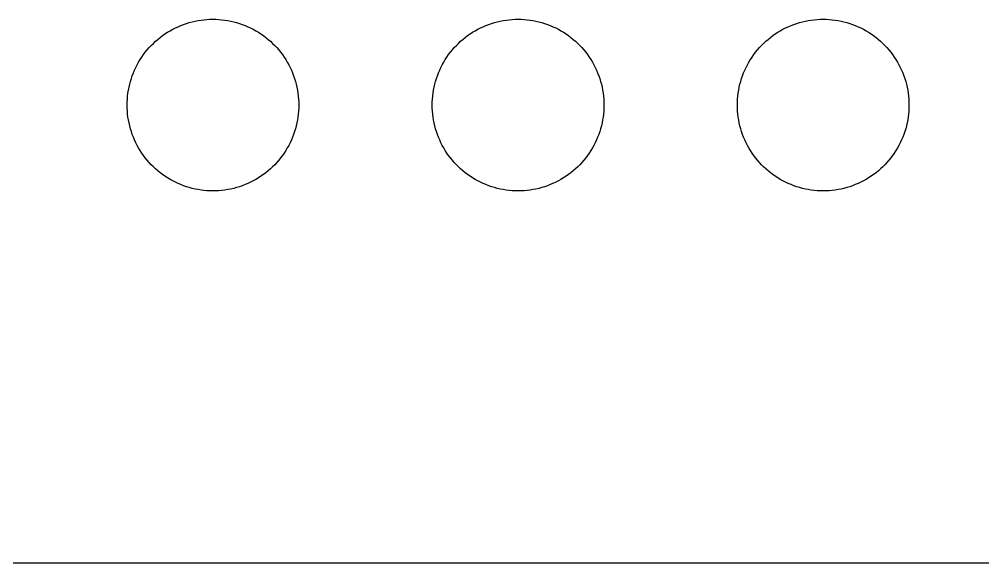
# Model space of a CAD drawing. Header units: metres. Extents: x 0 to 213, y 0 to 128.
# Drawn here: x 50.5 to 101, y 0 to 28.5 of the extents above; entities that cross this region are included whole.
import ezdxf

# ---------------------------------------------------------------- set-up
doc = ezdxf.new("R2010")
doc.units = ezdxf.units.M

msp = doc.modelspace()

# ---------------------------------------------------------------- linework, layer by layer
for p, q in [((59.2894, 28.2798), (59.4396, 28.3257)), ((59.4396, 28.3257), (59.5913, 28.3663)), ((59.5913, 28.3663), (59.7444, 28.4017)), ((59.7444, 28.4017), (59.8986, 28.4316)), ((59.8986, 28.4316), (60.0537, 28.4562)), ((60.0537, 28.4562), (60.2096, 28.4753)), ((60.2096, 28.4753), (60.3661, 28.489)), ((60.3661, 28.489), (60.5229, 28.4973)), ((60.5229, 28.4973), (60.68, 28.5)), ((60.68, 28.5), (60.837, 28.4973)), ((60.837, 28.4973), (60.9939, 28.489)), ((60.9939, 28.489), (61.1504, 28.4753)), ((61.1504, 28.4753), (61.3063, 28.4562)), ((61.3063, 28.4562), (61.4614, 28.4316)), ((61.4614, 28.4316), (61.6156, 28.4017)), ((61.6156, 28.4017), (61.7686, 28.3663)), ((61.7686, 28.3663), (61.9204, 28.3257)), ((61.9204, 28.3257), (62.0706, 28.2798)), ((75.2894, 28.2798), (75.4396, 28.3257)), ((75.4396, 28.3257), (75.5914, 28.3663)), ((75.5914, 28.3663), (75.7444, 28.4017)), ((75.7444, 28.4017), (75.8986, 28.4316)), ((75.8986, 28.4316), (76.0537, 28.4562)), ((76.0537, 28.4562), (76.2096, 28.4753)), ((76.2096, 28.4753), (76.3661, 28.489)), ((76.3661, 28.489), (76.5229, 28.4973)), ((76.5229, 28.4973), (76.68, 28.5)), ((76.68, 28.5), (76.837, 28.4973)), ((76.837, 28.4973), (76.9939, 28.489)), ((76.9939, 28.489), (77.1504, 28.4753)), ((77.1504, 28.4753), (77.3063, 28.4562)), ((77.3063, 28.4562), (77.4614, 28.4316)), ((77.4614, 28.4316), (77.6156, 28.4017)), ((77.6156, 28.4017), (77.7686, 28.3663)), ((77.7686, 28.3663), (77.9204, 28.3257)), ((77.9204, 28.3257), (78.0706, 28.2798)), ((91.2894, 28.2798), (91.4396, 28.3257)), ((91.4396, 28.3257), (91.5914, 28.3663)), ((91.5914, 28.3663), (91.7444, 28.4017)), ((91.7444, 28.4017), (91.8986, 28.4316)), ((91.8986, 28.4316), (92.0537, 28.4562)), ((92.0537, 28.4562), (92.2096, 28.4753)), ((92.2096, 28.4753), (92.3661, 28.489)), ((92.3661, 28.489), (92.5229, 28.4973)), ((92.5229, 28.4973), (92.68, 28.5)), ((92.68, 28.5), (92.837, 28.4973)), ((92.837, 28.4973), (92.9939, 28.489)), ((92.9939, 28.489), (93.1504, 28.4753)), ((93.1504, 28.4753), (93.3063, 28.4562)), ((93.3063, 28.4562), (93.4614, 28.4316)), ((93.4614, 28.4316), (93.6156, 28.4017)), ((93.6156, 28.4017), (93.7686, 28.3663)), ((93.7686, 28.3663), (93.9204, 28.3257)), ((93.9204, 28.3257), (94.0706, 28.2798)), ((58.1636, 27.7307), (58.2954, 27.8162)), ((58.2954, 27.8162), (58.43, 27.8971)), ((58.43, 27.8971), (58.5674, 27.9733)), ((58.5674, 27.9733), (58.7073, 28.0446)), ((58.7073, 28.0446), (58.8497, 28.1109)), ((58.8497, 28.1109), (58.9943, 28.1723)), ((58.9943, 28.1723), (59.1409, 28.2286)), ((59.1409, 28.2286), (59.2894, 28.2798)), ((62.0706, 28.2798), (62.2191, 28.2286)), ((62.2191, 28.2286), (62.3657, 28.1723)), ((62.3657, 28.1723), (62.5103, 28.1109)), ((62.5103, 28.1109), (62.6527, 28.0446)), ((62.6527, 28.0446), (62.7926, 27.9733)), ((62.7926, 27.9733), (62.93, 27.8971)), ((62.93, 27.8971), (63.0646, 27.8162)), ((63.0646, 27.8162), (63.1964, 27.7307)), ((74.1636, 27.7307), (74.2954, 27.8162)), ((74.2954, 27.8162), (74.43, 27.8971)), ((74.43, 27.8971), (74.5674, 27.9733)), ((74.5674, 27.9733), (74.7073, 28.0446)), ((74.7073, 28.0446), (74.8497, 28.1109)), ((74.8497, 28.1109), (74.9943, 28.1723)), ((74.9943, 28.1723), (75.1409, 28.2286)), ((75.1409, 28.2286), (75.2894, 28.2798)), ((78.0706, 28.2798), (78.2191, 28.2286)), ((78.2191, 28.2286), (78.3657, 28.1723)), ((78.3657, 28.1723), (78.5103, 28.1109)), ((78.5103, 28.1109), (78.6527, 28.0446)), ((78.6527, 28.0446), (78.7926, 27.9733)), ((78.7926, 27.9733), (78.93, 27.8971)), ((78.93, 27.8971), (79.0646, 27.8162)), ((79.0646, 27.8162), (79.1964, 27.7307)), ((90.1636, 27.7307), (90.2954, 27.8162)), ((90.2954, 27.8162), (90.43, 27.8971)), ((90.43, 27.8971), (90.5674, 27.9733)), ((90.5674, 27.9733), (90.7073, 28.0446)), ((90.7073, 28.0446), (90.8497, 28.1109)), ((90.8497, 28.1109), (90.9943, 28.1723)), ((90.9943, 28.1723), (91.1409, 28.2286)), ((91.1409, 28.2286), (91.2894, 28.2798)), ((94.0706, 28.2798), (94.2191, 28.2286)), ((94.2191, 28.2286), (94.3657, 28.1723)), ((94.3657, 28.1723), (94.5103, 28.1109)), ((94.5103, 28.1109), (94.6527, 28.0446)), ((94.6527, 28.0446), (94.7926, 27.9733)), ((94.7926, 27.9733), (94.93, 27.8971)), ((94.93, 27.8971), (95.0646, 27.8162)), ((95.0646, 27.8162), (95.1964, 27.7307)), ((57.554, 27.237), (57.6689, 27.3441)), ((57.6689, 27.3441), (57.7874, 27.4472)), ((57.7874, 27.4472), (57.9095, 27.546)), ((57.9095, 27.546), (58.035, 27.6406)), ((58.035, 27.6406), (58.1636, 27.7307)), ((63.1964, 27.7307), (63.325, 27.6406)), ((63.325, 27.6406), (63.4505, 27.546)), ((63.4505, 27.546), (63.5725, 27.4472)), ((63.5725, 27.4472), (63.6911, 27.3441)), ((63.6911, 27.3441), (63.806, 27.237)), ((73.554, 27.237), (73.6689, 27.3441)), ((73.6689, 27.3441), (73.7874, 27.4472)), ((73.7874, 27.4472), (73.9095, 27.546)), ((73.9095, 27.546), (74.035, 27.6406)), ((74.035, 27.6406), (74.1636, 27.7307)), ((79.1964, 27.7307), (79.325, 27.6406)), ((79.325, 27.6406), (79.4505, 27.546)), ((79.4505, 27.546), (79.5725, 27.4472)), ((79.5725, 27.4472), (79.6911, 27.3441)), ((79.6911, 27.3441), (79.806, 27.237)), ((89.554, 27.237), (89.6689, 27.3441)), ((89.6689, 27.3441), (89.7874, 27.4472)), ((89.7874, 27.4472), (89.9095, 27.546)), ((89.9095, 27.546), (90.035, 27.6406)), ((90.035, 27.6406), (90.1636, 27.7307)), ((95.1964, 27.7307), (95.325, 27.6406)), ((95.325, 27.6406), (95.4505, 27.546)), ((95.4505, 27.546), (95.5725, 27.4472)), ((95.5725, 27.4472), (95.6911, 27.3441)), ((95.6911, 27.3441), (95.806, 27.237)), ((57.1339, 26.7705), (57.2328, 26.8925)), ((57.2328, 26.8925), (57.3358, 27.0111)), ((57.3358, 27.0111), (57.443, 27.126)), ((57.443, 27.126), (57.554, 27.237)), ((63.806, 27.237), (63.917, 27.126)), ((63.917, 27.126), (64.0242, 27.0111)), ((64.0242, 27.0111), (64.1272, 26.8925)), ((64.1272, 26.8925), (64.226, 26.7705)), ((73.1339, 26.7705), (73.2328, 26.8925)), ((73.2328, 26.8925), (73.3358, 27.0111)), ((73.3358, 27.0111), (73.443, 27.126)), ((73.443, 27.126), (73.554, 27.237)), ((79.806, 27.237), (79.917, 27.126)), ((79.917, 27.126), (80.0242, 27.0111)), ((80.0242, 27.0111), (80.1272, 26.8925)), ((80.1272, 26.8925), (80.226, 26.7705)), ((89.1339, 26.7705), (89.2328, 26.8925)), ((89.2328, 26.8925), (89.3358, 27.0111)), ((89.3358, 27.0111), (89.443, 27.126)), ((89.443, 27.126), (89.554, 27.237)), ((95.806, 27.237), (95.917, 27.126)), ((95.917, 27.126), (96.0242, 27.0111)), ((96.0242, 27.0111), (96.1272, 26.8925)), ((96.1272, 26.8925), (96.226, 26.7705)), ((56.7829, 26.25), (56.8638, 26.3846)), ((56.8638, 26.3846), (56.9493, 26.5164)), ((56.9493, 26.5164), (57.0394, 26.645)), ((57.0394, 26.645), (57.1339, 26.7705)), ((64.226, 26.7705), (64.3206, 26.645)), ((64.3206, 26.645), (64.4107, 26.5164)), ((64.4107, 26.5164), (64.4962, 26.3846)), ((64.4962, 26.3846), (64.5771, 26.25)), ((72.7829, 26.25), (72.8638, 26.3846)), ((72.8638, 26.3846), (72.9493, 26.5164)), ((72.9493, 26.5164), (73.0394, 26.645)), ((73.0394, 26.645), (73.1339, 26.7705)), ((80.226, 26.7705), (80.3206, 26.645)), ((80.3206, 26.645), (80.4107, 26.5164)), ((80.4107, 26.5164), (80.4962, 26.3846)), ((80.4962, 26.3846), (80.5771, 26.25)), ((88.7829, 26.25), (88.8638, 26.3846)), ((88.8638, 26.3846), (88.9493, 26.5164)), ((88.9493, 26.5164), (89.0394, 26.645)), ((89.0394, 26.645), (89.1339, 26.7705)), ((96.226, 26.7705), (96.3206, 26.645)), ((96.3206, 26.645), (96.4107, 26.5164)), ((96.4107, 26.5164), (96.4962, 26.3846)), ((96.4962, 26.3846), (96.5771, 26.25)), ((56.5077, 25.6857), (56.569, 25.8303)), ((56.569, 25.8303), (56.6354, 25.9727)), ((56.6354, 25.9727), (56.7067, 26.1126)), ((56.7067, 26.1126), (56.7829, 26.25)), ((64.5771, 26.25), (64.6533, 26.1126)), ((64.6533, 26.1126), (64.7246, 25.9727)), ((64.7246, 25.9727), (64.791, 25.8303)), ((64.791, 25.8303), (64.8523, 25.6857)), ((72.5077, 25.6857), (72.569, 25.8303)), ((72.569, 25.8303), (72.6354, 25.9727)), ((72.6354, 25.9727), (72.7067, 26.1126)), ((72.7067, 26.1126), (72.7829, 26.25)), ((80.5771, 26.25), (80.6533, 26.1126)), ((80.6533, 26.1126), (80.7246, 25.9727)), ((80.7246, 25.9727), (80.791, 25.8303)), ((80.791, 25.8303), (80.8523, 25.6857)), ((88.5077, 25.6857), (88.569, 25.8303)), ((88.569, 25.8303), (88.6354, 25.9727)), ((88.6354, 25.9727), (88.7067, 26.1126)), ((88.7067, 26.1126), (88.7829, 26.25)), ((96.5771, 26.25), (96.6533, 26.1126)), ((96.6533, 26.1126), (96.7246, 25.9727)), ((96.7246, 25.9727), (96.791, 25.8303)), ((96.791, 25.8303), (96.8523, 25.6857)), ((56.3543, 25.2404), (56.4002, 25.3906)), ((56.4002, 25.3906), (56.4514, 25.5391)), ((56.4514, 25.5391), (56.5077, 25.6857)), ((64.8523, 25.6857), (64.9086, 25.5391)), ((64.9086, 25.5391), (64.9597, 25.3906)), ((64.9597, 25.3906), (65.0057, 25.2404)), ((72.3543, 25.2404), (72.4002, 25.3906)), ((72.4002, 25.3906), (72.4514, 25.5391)), ((72.4514, 25.5391), (72.5077, 25.6857)), ((80.8523, 25.6857), (80.9086, 25.5391)), ((80.9086, 25.5391), (80.9597, 25.3906)), ((80.9597, 25.3906), (81.0057, 25.2404)), ((88.3543, 25.2404), (88.4002, 25.3906)), ((88.4002, 25.3906), (88.4514, 25.5391)), ((88.4514, 25.5391), (88.5077, 25.6857)), ((96.8523, 25.6857), (96.9086, 25.5391)), ((96.9086, 25.5391), (96.9597, 25.3906)), ((96.9597, 25.3906), (97.0057, 25.2404)), ((56.2238, 24.6263), (56.2484, 24.7814)), ((56.2484, 24.7814), (56.2783, 24.9356)), ((56.2783, 24.9356), (56.3137, 25.0886)), ((56.3137, 25.0886), (56.3543, 25.2404)), ((65.0057, 25.2404), (65.0463, 25.0886)), ((65.0463, 25.0886), (65.0817, 24.9356)), ((65.0817, 24.9356), (65.1116, 24.7814)), ((65.1116, 24.7814), (65.1362, 24.6263)), ((72.2238, 24.6263), (72.2484, 24.7814)), ((72.2484, 24.7814), (72.2783, 24.9356)), ((72.2783, 24.9356), (72.3137, 25.0886)), ((72.3137, 25.0886), (72.3543, 25.2404)), ((81.0057, 25.2404), (81.0463, 25.0886)), ((81.0463, 25.0886), (81.0817, 24.9356)), ((81.0817, 24.9356), (81.1116, 24.7814)), ((81.1116, 24.7814), (81.1362, 24.6263)), ((88.2238, 24.6263), (88.2484, 24.7814)), ((88.2484, 24.7814), (88.2783, 24.9356)), ((88.2783, 24.9356), (88.3137, 25.0886)), ((88.3137, 25.0886), (88.3543, 25.2404)), ((97.0057, 25.2404), (97.0463, 25.0886)), ((97.0463, 25.0886), (97.0817, 24.9356)), ((97.0817, 24.9356), (97.1116, 24.7814)), ((97.1116, 24.7814), (97.1362, 24.6263)), ((56.1827, 24.157), (56.191, 24.3139)), ((56.191, 24.3139), (56.2047, 24.4704)), ((56.2047, 24.4704), (56.2238, 24.6263)), ((65.1362, 24.6263), (65.1553, 24.4704)), ((65.1553, 24.4704), (65.169, 24.3139)), ((65.169, 24.3139), (65.1773, 24.157)), ((72.1827, 24.157), (72.191, 24.3139)), ((72.191, 24.3139), (72.2047, 24.4704)), ((72.2047, 24.4704), (72.2238, 24.6263)), ((81.1362, 24.6263), (81.1553, 24.4704)), ((81.1553, 24.4704), (81.169, 24.3139)), ((81.169, 24.3139), (81.1773, 24.157)), ((88.1827, 24.157), (88.191, 24.3139)), ((88.191, 24.3139), (88.2047, 24.4704)), ((88.2047, 24.4704), (88.2238, 24.6263)), ((97.1362, 24.6263), (97.1553, 24.4704)), ((97.1553, 24.4704), (97.169, 24.3139)), ((97.169, 24.3139), (97.1773, 24.157)), ((56.18, 24), (56.1827, 24.157)), ((56.1827, 23.8429), (56.18, 24)), ((56.191, 23.6861), (56.1827, 23.8429)), ((65.1773, 23.8429), (65.169, 23.6861)), ((65.1773, 24.157), (65.18, 24)), ((65.18, 24), (65.1773, 23.8429)), ((72.18, 24), (72.1827, 24.157)), ((72.1827, 23.8429), (72.18, 24)), ((72.191, 23.6861), (72.1827, 23.8429)), ((81.1773, 23.8429), (81.169, 23.6861)), ((81.1773, 24.157), (81.18, 24)), ((81.18, 24), (81.1773, 23.8429)), ((88.18, 24), (88.1827, 24.157)), ((88.1827, 23.8429), (88.18, 24)), ((88.191, 23.6861), (88.1827, 23.8429)), ((97.1773, 23.8429), (97.169, 23.6861)), ((97.1773, 24.157), (97.18, 24)), ((97.18, 24), (97.1773, 23.8429)), ((56.2047, 23.5296), (56.191, 23.6861)), ((56.2238, 23.3737), (56.2047, 23.5296)), ((56.2484, 23.2186), (56.2238, 23.3737)), ((65.1362, 23.3737), (65.1116, 23.2186)), ((65.1553, 23.5296), (65.1362, 23.3737)), ((65.169, 23.6861), (65.1553, 23.5296)), ((72.2047, 23.5296), (72.191, 23.6861)), ((72.2238, 23.3737), (72.2047, 23.5296)), ((72.2484, 23.2186), (72.2238, 23.3737)), ((81.1362, 23.3737), (81.1116, 23.2186)), ((81.1553, 23.5296), (81.1362, 23.3737)), ((81.169, 23.6861), (81.1553, 23.5296)), ((88.2047, 23.5296), (88.191, 23.6861)), ((88.2238, 23.3737), (88.2047, 23.5296)), ((88.2484, 23.2186), (88.2238, 23.3737)), ((97.1362, 23.3737), (97.1116, 23.2186)), ((97.1553, 23.5296), (97.1362, 23.3737)), ((97.169, 23.6861), (97.1553, 23.5296)), ((56.2783, 23.0644), (56.2484, 23.2186)), ((56.3137, 22.9113), (56.2783, 23.0644)), ((56.3543, 22.7596), (56.3137, 22.9113)), ((56.4002, 22.6094), (56.3543, 22.7596)), ((65.0057, 22.7596), (64.9597, 22.6094)), ((65.0463, 22.9113), (65.0057, 22.7596)), ((65.0817, 23.0644), (65.0463, 22.9113)), ((65.1116, 23.2186), (65.0817, 23.0644)), ((72.2783, 23.0644), (72.2484, 23.2186)), ((72.3137, 22.9113), (72.2783, 23.0644)), ((72.3543, 22.7596), (72.3137, 22.9113)), ((72.4002, 22.6094), (72.3543, 22.7596)), ((81.0057, 22.7596), (80.9597, 22.6094)), ((81.0463, 22.9113), (81.0057, 22.7596)), ((81.0817, 23.0644), (81.0463, 22.9113)), ((81.1116, 23.2186), (81.0817, 23.0644)), ((88.2783, 23.0644), (88.2484, 23.2186)), ((88.3137, 22.9113), (88.2783, 23.0644)), ((88.3543, 22.7596), (88.3137, 22.9113)), ((88.4002, 22.6094), (88.3543, 22.7596)), ((97.0057, 22.7596), (96.9597, 22.6094)), ((97.0463, 22.9113), (97.0057, 22.7596)), ((97.0817, 23.0644), (97.0463, 22.9113)), ((97.1116, 23.2186), (97.0817, 23.0644)), ((56.4514, 22.4609), (56.4002, 22.6094)), ((56.5077, 22.3143), (56.4514, 22.4609)), ((56.569, 22.1697), (56.5077, 22.3143)), ((64.8523, 22.3143), (64.791, 22.1697)), ((64.9086, 22.4609), (64.8523, 22.3143)), ((64.9597, 22.6094), (64.9086, 22.4609)), ((72.4514, 22.4609), (72.4002, 22.6094)), ((72.5077, 22.3143), (72.4514, 22.4609)), ((72.569, 22.1697), (72.5077, 22.3143)), ((80.8523, 22.3143), (80.791, 22.1697)), ((80.9086, 22.4609), (80.8523, 22.3143)), ((80.9597, 22.6094), (80.9086, 22.4609)), ((88.4514, 22.4609), (88.4002, 22.6094)), ((88.5077, 22.3143), (88.4514, 22.4609)), ((88.569, 22.1697), (88.5077, 22.3143)), ((96.8523, 22.3143), (96.791, 22.1697)), ((96.9086, 22.4609), (96.8523, 22.3143)), ((96.9597, 22.6094), (96.9086, 22.4609)), ((56.6354, 22.0273), (56.569, 22.1697)), ((56.7067, 21.8874), (56.6354, 22.0273)), ((56.7829, 21.75), (56.7067, 21.8874)), ((56.8638, 21.6154), (56.7829, 21.75)), ((64.5771, 21.75), (64.4962, 21.6154)), ((64.6533, 21.8874), (64.5771, 21.75)), ((64.7246, 22.0273), (64.6533, 21.8874)), ((64.791, 22.1697), (64.7246, 22.0273)), ((72.6354, 22.0273), (72.569, 22.1697)), ((72.7067, 21.8874), (72.6354, 22.0273)), ((72.7829, 21.75), (72.7067, 21.8874)), ((72.8638, 21.6154), (72.7829, 21.75)), ((80.5771, 21.75), (80.4962, 21.6154)), ((80.6533, 21.8874), (80.5771, 21.75)), ((80.7246, 22.0273), (80.6533, 21.8874)), ((80.791, 22.1697), (80.7246, 22.0273)), ((88.6354, 22.0273), (88.569, 22.1697)), ((88.7067, 21.8874), (88.6354, 22.0273)), ((88.7829, 21.75), (88.7067, 21.8874)), ((88.8638, 21.6154), (88.7829, 21.75)), ((96.5771, 21.75), (96.4962, 21.6154)), ((96.6533, 21.8874), (96.5771, 21.75)), ((96.7246, 22.0273), (96.6533, 21.8874)), ((96.791, 22.1697), (96.7246, 22.0273)), ((56.9493, 21.4836), (56.8638, 21.6154)), ((57.0394, 21.355), (56.9493, 21.4836)), ((57.1339, 21.2295), (57.0394, 21.355)), ((57.2328, 21.1075), (57.1339, 21.2295)), ((64.226, 21.2295), (64.1272, 21.1075)), ((64.3206, 21.355), (64.226, 21.2295)), ((64.4107, 21.4836), (64.3206, 21.355)), ((64.4962, 21.6154), (64.4107, 21.4836)), ((72.9493, 21.4836), (72.8638, 21.6154)), ((73.0394, 21.355), (72.9493, 21.4836)), ((73.1339, 21.2295), (73.0394, 21.355)), ((73.2328, 21.1075), (73.1339, 21.2295)), ((80.226, 21.2295), (80.1272, 21.1075)), ((80.3206, 21.355), (80.226, 21.2295)), ((80.4107, 21.4836), (80.3206, 21.355)), ((80.4962, 21.6154), (80.4107, 21.4836)), ((88.9493, 21.4836), (88.8638, 21.6154)), ((89.0394, 21.355), (88.9493, 21.4836)), ((89.1339, 21.2295), (89.0394, 21.355)), ((89.2328, 21.1075), (89.1339, 21.2295)), ((96.226, 21.2295), (96.1272, 21.1075)), ((96.3206, 21.355), (96.226, 21.2295)), ((96.4107, 21.4836), (96.3206, 21.355)), ((96.4962, 21.6154), (96.4107, 21.4836)), ((57.3358, 20.9889), (57.2328, 21.1075)), ((57.443, 20.874), (57.3358, 20.9889)), ((57.554, 20.763), (57.443, 20.874)), ((57.6689, 20.6558), (57.554, 20.763)), ((63.806, 20.763), (63.6911, 20.6558)), ((63.917, 20.874), (63.806, 20.763)), ((64.0242, 20.9889), (63.917, 20.874)), ((64.1272, 21.1075), (64.0242, 20.9889)), ((73.3358, 20.9889), (73.2328, 21.1075)), ((73.443, 20.874), (73.3358, 20.9889)), ((73.554, 20.763), (73.443, 20.874)), ((73.6689, 20.6558), (73.554, 20.763)), ((79.806, 20.763), (79.6911, 20.6558)), ((79.917, 20.874), (79.806, 20.763)), ((80.0242, 20.9889), (79.917, 20.874)), ((80.1272, 21.1075), (80.0242, 20.9889)), ((89.3358, 20.9889), (89.2328, 21.1075)), ((89.443, 20.874), (89.3358, 20.9889)), ((89.554, 20.763), (89.443, 20.874)), ((89.6689, 20.6558), (89.554, 20.763)), ((95.806, 20.763), (95.6911, 20.6558)), ((95.917, 20.874), (95.806, 20.763)), ((96.0242, 20.9889), (95.917, 20.874)), ((96.1272, 21.1075), (96.0242, 20.9889)), ((57.7874, 20.5528), (57.6689, 20.6558)), ((57.9095, 20.4539), (57.7874, 20.5528)), ((58.035, 20.3594), (57.9095, 20.4539)), ((58.1636, 20.2693), (58.035, 20.3594)), ((58.2954, 20.1838), (58.1636, 20.2693)), ((63.1964, 20.2693), (63.0646, 20.1838)), ((63.325, 20.3594), (63.1964, 20.2693)), ((63.4505, 20.4539), (63.325, 20.3594)), ((63.5725, 20.5528), (63.4505, 20.4539)), ((63.6911, 20.6558), (63.5725, 20.5528)), ((73.7874, 20.5528), (73.6689, 20.6558)), ((73.9095, 20.4539), (73.7874, 20.5528)), ((74.035, 20.3594), (73.9095, 20.4539)), ((74.1636, 20.2693), (74.035, 20.3594)), ((74.2954, 20.1838), (74.1636, 20.2693)), ((79.1964, 20.2693), (79.0646, 20.1838)), ((79.325, 20.3594), (79.1964, 20.2693)), ((79.4505, 20.4539), (79.325, 20.3594)), ((79.5725, 20.5528), (79.4505, 20.4539)), ((79.6911, 20.6558), (79.5725, 20.5528)), ((89.7874, 20.5528), (89.6689, 20.6558)), ((89.9095, 20.4539), (89.7874, 20.5528)), ((90.035, 20.3594), (89.9095, 20.4539)), ((90.1636, 20.2693), (90.035, 20.3594)), ((90.2954, 20.1838), (90.1636, 20.2693)), ((95.1964, 20.2693), (95.0646, 20.1838)), ((95.325, 20.3594), (95.1964, 20.2693)), ((95.4505, 20.4539), (95.325, 20.3594)), ((95.5725, 20.5528), (95.4505, 20.4539)), ((95.6911, 20.6558), (95.5725, 20.5528)), ((58.43, 20.1029), (58.2954, 20.1838)), ((58.5674, 20.0267), (58.43, 20.1029)), ((58.7073, 19.9554), (58.5674, 20.0267)), ((58.8497, 19.889), (58.7073, 19.9554)), ((58.9943, 19.8277), (58.8497, 19.889)), ((59.1409, 19.7714), (58.9943, 19.8277)), ((59.2894, 19.7202), (59.1409, 19.7714)), ((59.4396, 19.6743), (59.2894, 19.7202)), ((62.0706, 19.7202), (61.9204, 19.6743)), ((62.2191, 19.7714), (62.0706, 19.7202)), ((62.3657, 19.8277), (62.2191, 19.7714)), ((62.5103, 19.889), (62.3657, 19.8277)), ((62.6527, 19.9554), (62.5103, 19.889)), ((62.7926, 20.0267), (62.6527, 19.9554)), ((62.93, 20.1029), (62.7926, 20.0267)), ((63.0646, 20.1838), (62.93, 20.1029)), ((74.43, 20.1029), (74.2954, 20.1838)), ((74.5674, 20.0267), (74.43, 20.1029)), ((74.7073, 19.9554), (74.5674, 20.0267)), ((74.8497, 19.889), (74.7073, 19.9554)), ((74.9943, 19.8277), (74.8497, 19.889)), ((75.1409, 19.7714), (74.9943, 19.8277)), ((75.2894, 19.7202), (75.1409, 19.7714)), ((75.4396, 19.6743), (75.2894, 19.7202)), ((78.0706, 19.7202), (77.9204, 19.6743)), ((78.2191, 19.7714), (78.0706, 19.7202)), ((78.3657, 19.8277), (78.2191, 19.7714)), ((78.5103, 19.889), (78.3657, 19.8277)), ((78.6527, 19.9554), (78.5103, 19.889)), ((78.7926, 20.0267), (78.6527, 19.9554)), ((78.93, 20.1029), (78.7926, 20.0267)), ((79.0646, 20.1838), (78.93, 20.1029)), ((90.43, 20.1029), (90.2954, 20.1838)), ((90.5674, 20.0267), (90.43, 20.1029)), ((90.7073, 19.9554), (90.5674, 20.0267)), ((90.8497, 19.889), (90.7073, 19.9554)), ((90.9943, 19.8277), (90.8497, 19.889)), ((91.1409, 19.7714), (90.9943, 19.8277)), ((91.2894, 19.7202), (91.1409, 19.7714)), ((91.4396, 19.6743), (91.2894, 19.7202)), ((94.0706, 19.7202), (93.9204, 19.6743)), ((94.2191, 19.7714), (94.0706, 19.7202)), ((94.3657, 19.8277), (94.2191, 19.7714)), ((94.5103, 19.889), (94.3657, 19.8277)), ((94.6527, 19.9554), (94.5103, 19.889)), ((94.7926, 20.0267), (94.6527, 19.9554)), ((94.93, 20.1029), (94.7926, 20.0267)), ((95.0646, 20.1838), (94.93, 20.1029)), ((59.5913, 19.6337), (59.4396, 19.6743)), ((59.7444, 19.5983), (59.5913, 19.6337)), ((59.8986, 19.5684), (59.7444, 19.5983)), ((60.0537, 19.5438), (59.8986, 19.5684)), ((60.2096, 19.5246), (60.0537, 19.5438)), ((60.3661, 19.511), (60.2096, 19.5246)), ((60.5229, 19.5027), (60.3661, 19.511)), ((60.68, 19.5), (60.5229, 19.5027)), ((60.837, 19.5027), (60.68, 19.5)), ((60.9939, 19.511), (60.837, 19.5027)), ((61.1504, 19.5246), (60.9939, 19.511)), ((61.3063, 19.5438), (61.1504, 19.5246)), ((61.4614, 19.5684), (61.3063, 19.5438)), ((61.6156, 19.5983), (61.4614, 19.5684)), ((61.7686, 19.6337), (61.6156, 19.5983)), ((61.9204, 19.6743), (61.7686, 19.6337)), ((75.5914, 19.6337), (75.4396, 19.6743)), ((75.7444, 19.5983), (75.5914, 19.6337)), ((75.8986, 19.5684), (75.7444, 19.5983)), ((76.0537, 19.5438), (75.8986, 19.5684)), ((76.2096, 19.5246), (76.0537, 19.5438)), ((76.3661, 19.511), (76.2096, 19.5246)), ((76.5229, 19.5027), (76.3661, 19.511)), ((76.68, 19.5), (76.5229, 19.5027)), ((76.837, 19.5027), (76.68, 19.5)), ((76.9939, 19.511), (76.837, 19.5027)), ((77.1504, 19.5246), (76.9939, 19.511)), ((77.3063, 19.5438), (77.1504, 19.5246)), ((77.4614, 19.5684), (77.3063, 19.5438)), ((77.6156, 19.5983), (77.4614, 19.5684)), ((77.7686, 19.6337), (77.6156, 19.5983)), ((77.9204, 19.6743), (77.7686, 19.6337)), ((91.5914, 19.6337), (91.4396, 19.6743)), ((91.7444, 19.5983), (91.5914, 19.6337)), ((91.8986, 19.5684), (91.7444, 19.5983)), ((92.0537, 19.5438), (91.8986, 19.5684)), ((92.2096, 19.5246), (92.0537, 19.5438)), ((92.3661, 19.511), (92.2096, 19.5246)), ((92.5229, 19.5027), (92.3661, 19.511)), ((92.68, 19.5), (92.5229, 19.5027)), ((92.837, 19.5027), (92.68, 19.5)), ((92.9939, 19.511), (92.837, 19.5027)), ((93.1504, 19.5246), (92.9939, 19.511)), ((93.3063, 19.5438), (93.1504, 19.5246)), ((93.4614, 19.5684), (93.3063, 19.5438)), ((93.6156, 19.5983), (93.4614, 19.5684)), ((93.7686, 19.6337), (93.6156, 19.5983)), ((93.9204, 19.6743), (93.7686, 19.6337)), ((0, 0), (213.36, 0))]:
    msp.add_line(p, q)

doc.saveas('drawing.dxf')
